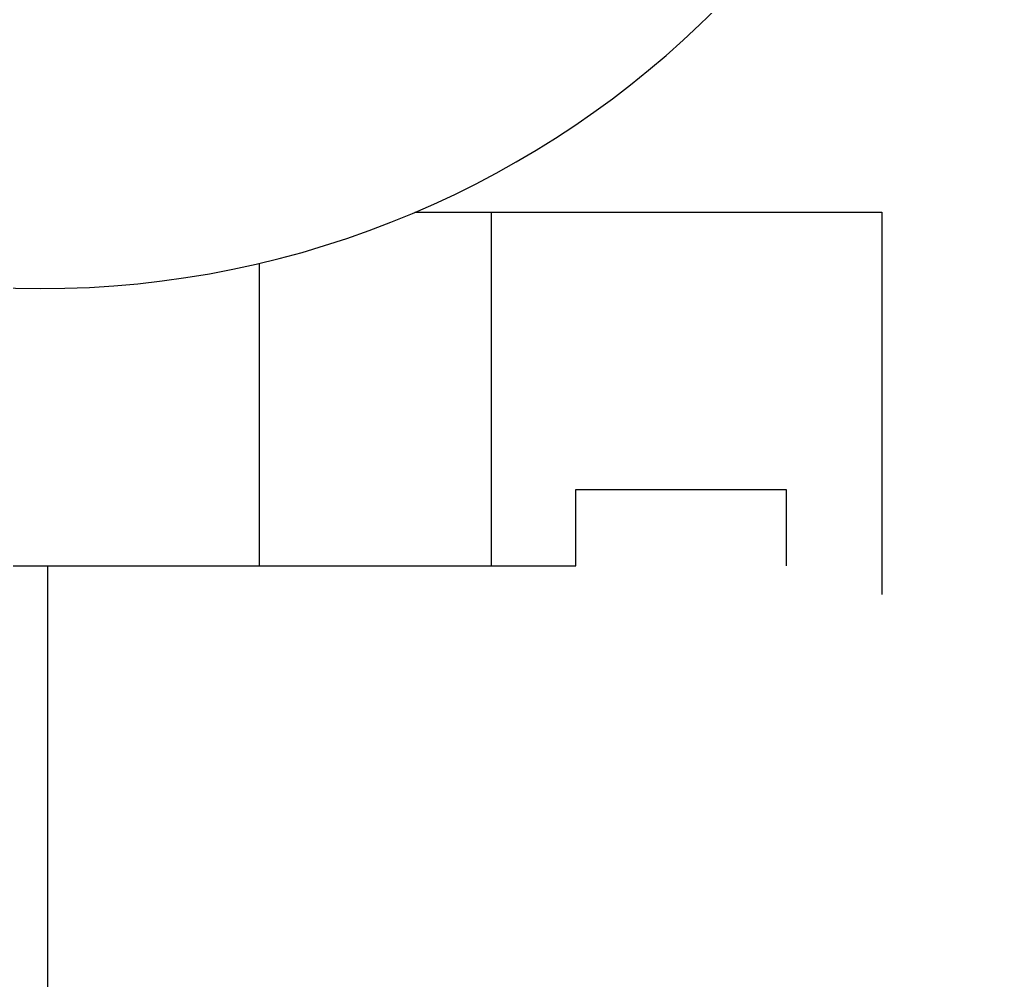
# Model space of a CAD drawing. Header units: millimetres. Extents: x 256 to 2599, y 626 to 1192.
# Drawn here: x 1903.851 to 1907.895, y 1046.795 to 1050.774 of the extents above; entities that cross this region are included whole.
import ezdxf

# ---------------------------------------------------------------- set-up
doc = ezdxf.new("R2010")
doc.units = ezdxf.units.MM
for name, color, linetype in [('Aria compressa', 140, 'Continuous'), ('MAIN-1', 7, 'Continuous'), ('MAIN-2', 7, 'Continuous'), ('Tag', 7, 'Continuous')]:
    doc.layers.add(name, color=color, linetype=linetype)
doc.styles.add('PNP_LTYPE', font='txt.shx')
doc.linetypes.add('ISO-GENERAL', pattern='A,5,["/",PNP_LTYPE,S=1.5,R=0,X=0,Y=-0.75],-0.0001', length=5.0001)

msp = doc.modelspace()

# ---------------------------------------------------------------- linework, layer by layer
at = {"layer": 'Aria compressa', "linetype": 'ISO-GENERAL'}
msp.add_line((1903.9679, 1048.5118), (1903.9679, 1042.817), dxfattribs=at)
at = {"layer": 'MAIN-1'}
for p, q in [((1905.4884, 1049.9764), (1907.4204, 1049.9764)), ((1905.8054, 1048.5118), (1905.8054, 1049.9764)), ((1907.4204, 1049.9764), (1907.4204, 1048.3931)), ((1906.1537, 1048.5118), (1906.1537, 1048.8285)), ((1906.1537, 1048.8285), (1907.0246, 1048.8285)), ((1907.0246, 1048.8285), (1907.0246, 1048.5118))]:
    msp.add_line(p, q, dxfattribs=at)
at = {"layer": 'MAIN-2'}
for p, q in [((1905.8054, 1049.9764), (1905.8054, 1049.9764)), ((1905.8054, 1049.9764), (1905.8054, 1049.9764)), ((1907.4204, 1049.9764), (1907.4204, 1049.9764)), ((1907.4204, 1049.9764), (1907.4204, 1049.9764)), ((1904.8432, 1049.7648), (1904.8432, 1048.5118)), ((1906.1537, 1048.8285), (1906.1537, 1048.8285)), ((1907.0246, 1048.8285), (1907.0246, 1048.8285))]:
    msp.add_line(p, q, dxfattribs=at)
msp.add_arc((1903.9371, 1053.618), 3.9583, 180, 360, dxfattribs=at)
at = {"layer": 'Tag'}
msp.add_line((1901.7821, 1048.5118), (1906.1537, 1048.5118), dxfattribs=at)

doc.saveas('drawing.dxf')
